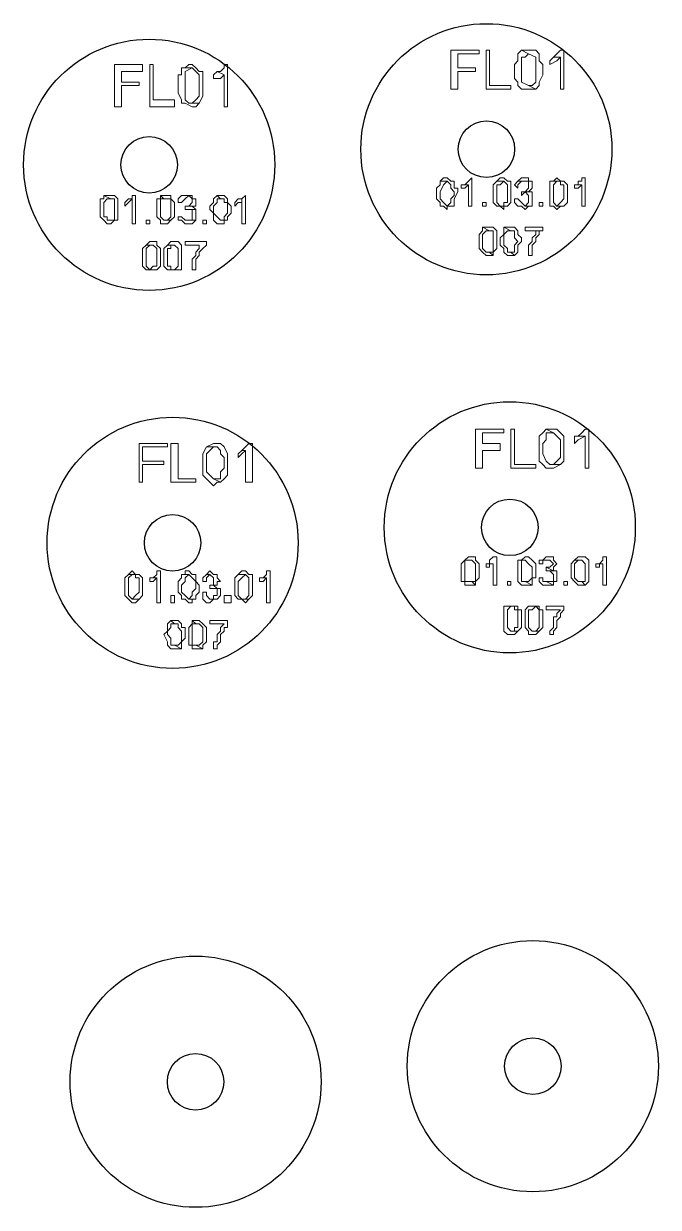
# Model space of a CAD drawing. Header units: millimetres. Extents: x 977 to 12288, y -94 to 5752.
# Drawn here: x 2838.2 to 2888.7, y 4411.1 to 4505.3 of the extents above; entities that cross this region are included whole.
import ezdxf

# ---------------------------------------------------------------- set-up
doc = ezdxf.new("R2010")
doc.units = ezdxf.units.MM

msp = doc.modelspace()

# ---------------------------------------------------------------- linework, layer by layer
at = {"color": 4, "lineweight": 0}
for points in [[(2874.46400459, 4503.23605851), (2872.20771352, 4503.23605851), (2872.20771352, 4500.13365828), (2872.77178629, 4500.13365828), (2872.77178629, 4501.5438402), (2874.18196821, 4501.5438402), (2874.18196821, 4501.82587658), (2872.77178629, 4501.82587658), (2872.77178629, 4502.95402212), (2874.46400459, 4502.95402212)], [(2875.31011374, 4503.23605851), (2875.02807736, 4503.23605851), (2875.02807736, 4500.13365828), (2877.00233205, 4500.13365828), (2877.00233205, 4500.41569466), (2875.31011374, 4500.41569466)], [(2877.8484412, 4503.23605851), (2877.56640482, 4502.95402212), (2877.56640482, 4502.67198574), (2877.56640482, 4502.38994935), (2877.28436843, 4502.10791297), (2877.28436843, 4501.5438402), (2877.28436843, 4501.5438402), (2877.28436843, 4500.97976743), (2877.56640482, 4500.69773105), (2877.56640482, 4500.41569466), (2877.8484412, 4500.13365828), (2878.41251397, 4500.13365828), (2878.69455035, 4500.13365828), (2878.97658674, 4500.13365828), (2878.41251397, 4500.41569466), (2878.41251397, 4500.41569466), (2877.8484412, 4500.69773105), (2877.8484412, 4500.69773105), (2877.8484412, 4500.97976743), (2877.8484412, 4501.5438402), (2877.8484412, 4502.10791297), (2877.8484412, 4502.38994935), (2877.8484412, 4502.67198574), (2878.13047758, 4502.67198574), (2878.41251397, 4502.95402212)], [(2878.41251397, 4503.23605851), (2878.13047758, 4503.23605851), (2877.8484412, 4503.23605851), (2878.41251397, 4502.95402212), (2878.41251397, 4502.95402212), (2878.97658674, 4502.67198574), (2878.97658674, 4502.67198574), (2878.97658674, 4502.10791297), (2878.97658674, 4501.5438402), (2878.97658674, 4501.26180382), (2878.97658674, 4500.97976743), (2878.97658674, 4500.69773105), (2878.69455035, 4500.41569466), (2878.41251397, 4500.41569466), (2878.97658674, 4500.13365828), (2879.25862312, 4500.41569466), (2879.25862312, 4500.69773105), (2879.25862312, 4500.69773105), (2879.54065951, 4501.26180382), (2879.54065951, 4501.5438402), (2879.54065951, 4502.10791297), (2879.25862312, 4502.38994935), (2879.25862312, 4502.38994935), (2879.25862312, 4502.95402212), (2879.25862312, 4502.95402212), (2878.97658674, 4503.23605851), (2878.69455035, 4503.23605851)], [(2880.38676866, 4502.67198574), (2880.10473227, 4502.38994935), (2880.10473227, 4502.10791297), (2880.10473227, 4502.10791297), (2880.66880504, 4502.38994935), (2880.66880504, 4502.38994935), (2880.95084143, 4502.67198574)], [(2881.23287781, 4503.23605851), (2880.95084143, 4503.23605851), (2880.95084143, 4503.23605851), (2880.66880504, 4502.95402212), (2880.38676866, 4502.67198574), (2880.95084143, 4502.67198574), (2880.95084143, 4500.13365828), (2881.23287781, 4500.13365828)], [(2847.6705481, 4502.10791297), (2845.41425702, 4502.10791297), (2845.41425702, 4498.72347636), (2845.97832979, 4498.72347636), (2845.97832979, 4500.41569466), (2847.38851171, 4500.41569466), (2847.38851171, 4500.69773105), (2845.97832979, 4500.69773105), (2845.97832979, 4501.5438402), (2847.6705481, 4501.5438402)], [(2848.51665725, 4502.10791297), (2848.23462087, 4502.10791297), (2848.23462087, 4498.72347636), (2850.20887555, 4498.72347636), (2850.20887555, 4499.28754913), (2848.51665725, 4499.28754913)], [(2851.05498471, 4501.82587658), (2850.77294832, 4501.82587658), (2850.77294832, 4501.26180382), (2850.49091194, 4501.26180382), (2850.49091194, 4500.97976743), (2850.49091194, 4500.41569466), (2850.49091194, 4500.41569466), (2850.49091194, 4499.8516219), (2850.77294832, 4499.28754913), (2850.77294832, 4499.00551274), (2851.05498471, 4499.00551274), (2851.61905748, 4498.72347636), (2851.90109386, 4498.72347636), (2852.18313024, 4499.00551274), (2851.61905748, 4499.00551274), (2851.33702109, 4499.00551274), (2851.05498471, 4499.28754913), (2851.05498471, 4499.56958551), (2851.05498471, 4499.8516219), (2851.05498471, 4500.41569466), (2851.05498471, 4500.69773105), (2851.05498471, 4501.26180382), (2851.05498471, 4501.5438402), (2851.05498471, 4501.5438402), (2851.61905748, 4501.82587658)], [(2851.61905748, 4502.10791297), (2851.33702109, 4502.10791297), (2851.05498471, 4501.82587658), (2851.61905748, 4501.82587658), (2851.61905748, 4501.82587658), (2851.90109386, 4501.5438402), (2852.18313024, 4501.26180382), (2852.18313024, 4500.97976743), (2852.18313024, 4500.41569466), (2852.18313024, 4500.13365828), (2852.18313024, 4499.56958551), (2851.90109386, 4499.28754913), (2851.90109386, 4499.28754913), (2851.61905748, 4499.00551274), (2852.18313024, 4499.00551274), (2852.18313024, 4499.00551274), (2852.46516663, 4499.56958551), (2852.46516663, 4499.56958551), (2852.46516663, 4499.8516219), (2852.46516663, 4500.41569466), (2852.46516663, 4500.69773105), (2852.46516663, 4501.26180382), (2852.46516663, 4501.26180382), (2852.46516663, 4501.5438402), (2852.18313024, 4501.5438402), (2851.90109386, 4501.82587658), (2851.90109386, 4501.82587658)], [(2854.43942132, 4502.10791297), (2854.15738493, 4502.10791297), (2854.15738493, 4501.82587658), (2853.87534855, 4501.5438402), (2853.59331216, 4501.5438402), (2854.15738493, 4501.26180382), (2854.15738493, 4498.72347636), (2854.43942132, 4498.72347636)], [(2853.59331216, 4501.5438402), (2853.31127578, 4501.26180382), (2853.31127578, 4500.97976743), (2853.31127578, 4500.97976743), (2853.59331216, 4500.97976743), (2853.87534855, 4500.97976743), (2854.15738493, 4501.26180382)], [(2871.36160437, 4492.80071229), (2871.36160437, 4492.80071229), (2871.36160437, 4492.51867591), (2871.36160437, 4492.51867591), (2871.07956798, 4492.23663952), (2871.07956798, 4491.95460314), (2871.07956798, 4491.67256676), (2871.07956798, 4491.39053037), (2871.36160437, 4491.10849399), (2871.36160437, 4490.8264576), (2871.64364075, 4490.8264576), (2871.92567713, 4490.54442122), (2871.92567713, 4490.8264576), (2872.20771352, 4490.8264576), (2871.92567713, 4490.8264576), (2871.92567713, 4490.8264576), (2871.64364075, 4491.10849399), (2871.64364075, 4491.10849399), (2871.36160437, 4491.39053037), (2871.36160437, 4491.95460314), (2871.36160437, 4491.95460314), (2871.64364075, 4492.51867591), (2871.64364075, 4492.51867591), (2871.64364075, 4492.51867591), (2871.92567713, 4492.80071229)], [(2871.92567713, 4493.08274868), (2871.64364075, 4493.08274868), (2871.36160437, 4492.80071229), (2871.92567713, 4492.80071229), (2871.92567713, 4492.80071229), (2872.20771352, 4492.51867591), (2872.20771352, 4492.51867591), (2872.20771352, 4492.23663952), (2872.4897499, 4491.95460314), (2872.4897499, 4491.67256676), (2872.20771352, 4491.39053037), (2872.20771352, 4491.10849399), (2872.20771352, 4491.10849399), (2871.92567713, 4490.8264576), (2872.20771352, 4490.8264576), (2872.4897499, 4490.8264576), (2872.4897499, 4491.10849399), (2872.4897499, 4491.10849399), (2872.4897499, 4491.39053037), (2872.77178629, 4491.95460314), (2872.77178629, 4492.23663952), (2872.4897499, 4492.23663952), (2872.4897499, 4492.51867591), (2872.4897499, 4492.80071229), (2872.4897499, 4492.80071229), (2872.20771352, 4492.80071229), (2872.20771352, 4492.80071229)], [(2873.33585905, 4492.51867591), (2873.05382267, 4492.51867591), (2873.05382267, 4492.23663952), (2873.05382267, 4492.23663952), (2873.33585905, 4492.23663952), (2873.33585905, 4492.23663952), (2873.61789544, 4492.51867591)], [(2873.89993182, 4493.08274868), (2873.89993182, 4493.08274868), (2873.61789544, 4492.80071229), (2873.61789544, 4492.80071229), (2873.33585905, 4492.51867591), (2873.61789544, 4492.51867591), (2873.61789544, 4490.8264576), (2873.89993182, 4490.8264576)], [(2875.87418651, 4492.80071229), (2875.87418651, 4492.80071229), (2875.59215013, 4492.51867591), (2875.59215013, 4492.51867591), (2875.59215013, 4492.23663952), (2875.59215013, 4491.95460314), (2875.59215013, 4491.67256676), (2875.59215013, 4491.39053037), (2875.59215013, 4491.10849399), (2875.87418651, 4490.8264576), (2876.1562229, 4490.8264576), (2876.43825928, 4490.54442122), (2876.43825928, 4490.8264576), (2876.72029566, 4490.8264576), (2876.43825928, 4490.8264576), (2876.1562229, 4490.8264576), (2875.87418651, 4491.10849399), (2875.87418651, 4491.10849399), (2875.87418651, 4491.39053037), (2875.87418651, 4491.95460314), (2875.87418651, 4491.95460314), (2875.87418651, 4492.51867591), (2875.87418651, 4492.51867591), (2876.1562229, 4492.51867591), (2876.43825928, 4492.80071229)], [(2876.43825928, 4493.08274868), (2876.1562229, 4493.08274868), (2875.87418651, 4492.80071229), (2876.43825928, 4492.80071229), (2876.43825928, 4492.80071229), (2876.72029566, 4492.51867591), (2876.72029566, 4492.51867591), (2876.72029566, 4492.23663952), (2876.72029566, 4491.95460314), (2876.72029566, 4491.67256676), (2876.72029566, 4491.39053037), (2876.72029566, 4491.10849399), (2876.43825928, 4491.10849399), (2876.43825928, 4490.8264576), (2876.72029566, 4490.8264576), (2876.72029566, 4490.8264576), (2877.00233205, 4491.10849399), (2877.00233205, 4491.10849399), (2877.00233205, 4491.39053037), (2877.00233205, 4491.95460314), (2877.00233205, 4492.23663952), (2877.00233205, 4492.23663952), (2877.00233205, 4492.51867591), (2877.00233205, 4492.80071229), (2876.72029566, 4492.80071229), (2876.72029566, 4492.80071229), (2876.72029566, 4492.80071229)], [(2877.56640482, 4492.80071229), (2877.56640482, 4492.80071229), (2877.28436843, 4492.51867591), (2877.56640482, 4492.23663952), (2877.56640482, 4492.51867591), (2877.8484412, 4492.80071229), (2877.8484412, 4492.80071229), (2878.13047758, 4492.80071229)], [(2878.13047758, 4493.08274868), (2877.8484412, 4493.08274868), (2877.56640482, 4492.80071229), (2878.13047758, 4492.80071229), (2878.13047758, 4492.80071229), (2878.41251397, 4492.80071229), (2878.41251397, 4492.51867591), (2878.41251397, 4492.51867591), (2878.41251397, 4492.23663952), (2878.41251397, 4492.23663952), (2878.13047758, 4491.95460314), (2877.8484412, 4491.95460314), (2878.41251397, 4491.95460314), (2878.69455035, 4492.23663952), (2878.69455035, 4492.23663952), (2878.69455035, 4492.51867591), (2878.69455035, 4492.51867591), (2878.69455035, 4492.80071229), (2878.69455035, 4492.80071229), (2878.41251397, 4492.80071229), (2878.41251397, 4493.08274868)], [(2880.38676866, 4492.80071229), (2880.10473227, 4492.80071229), (2880.10473227, 4492.51867591), (2880.10473227, 4492.51867591), (2880.10473227, 4492.23663952), (2880.10473227, 4491.95460314), (2880.10473227, 4491.67256676), (2880.10473227, 4491.39053037), (2880.10473227, 4491.10849399), (2880.10473227, 4490.8264576), (2880.38676866, 4490.8264576), (2880.66880504, 4490.54442122), (2880.95084143, 4490.8264576), (2881.23287781, 4490.8264576), (2880.66880504, 4490.8264576), (2880.66880504, 4490.8264576), (2880.38676866, 4491.10849399), (2880.38676866, 4491.10849399), (2880.38676866, 4491.39053037), (2880.38676866, 4491.95460314), (2880.38676866, 4491.95460314), (2880.38676866, 4492.51867591), (2880.38676866, 4492.51867591), (2880.38676866, 4492.51867591), (2880.66880504, 4492.80071229)], [(2880.66880504, 4493.08274868), (2880.66880504, 4493.08274868), (2880.38676866, 4492.80071229), (2880.66880504, 4492.80071229), (2880.95084143, 4492.80071229), (2880.95084143, 4492.51867591), (2881.23287781, 4492.51867591), (2881.23287781, 4492.23663952), (2881.23287781, 4491.95460314), (2881.23287781, 4491.67256676), (2881.23287781, 4491.39053037), (2880.95084143, 4491.10849399), (2880.95084143, 4491.10849399), (2880.66880504, 4490.8264576), (2881.23287781, 4490.8264576), (2881.23287781, 4490.8264576), (2881.51491419, 4491.10849399), (2881.51491419, 4491.10849399), (2881.51491419, 4491.39053037), (2881.51491419, 4491.95460314), (2881.51491419, 4492.23663952), (2881.51491419, 4492.23663952), (2881.51491419, 4492.51867591), (2881.23287781, 4492.80071229), (2881.23287781, 4492.80071229), (2880.95084143, 4492.80071229), (2880.95084143, 4492.80071229)], [(2882.36102335, 4492.51867591), (2882.07898696, 4492.51867591), (2882.07898696, 4492.23663952), (2882.07898696, 4492.23663952), (2882.36102335, 4492.23663952), (2882.36102335, 4492.23663952), (2882.64305973, 4492.51867591)], [(2882.92509612, 4493.08274868), (2882.64305973, 4493.08274868), (2882.64305973, 4492.80071229), (2882.36102335, 4492.80071229), (2882.36102335, 4492.51867591), (2882.64305973, 4492.51867591), (2882.64305973, 4490.8264576), (2882.92509612, 4490.8264576)], [(2844.56814787, 4491.67256676), (2844.56814787, 4491.39053037), (2844.28611149, 4491.39053037), (2844.28611149, 4491.10849399), (2844.28611149, 4490.8264576), (2844.28611149, 4490.54442122), (2844.28611149, 4490.54442122), (2844.28611149, 4490.26238484), (2844.28611149, 4489.98034845), (2844.56814787, 4489.69831207), (2844.85018426, 4489.41627568), (2845.13222064, 4489.41627568), (2845.13222064, 4489.41627568), (2845.41425702, 4489.69831207), (2845.13222064, 4489.69831207), (2844.85018426, 4489.69831207), (2844.85018426, 4489.98034845), (2844.56814787, 4489.98034845), (2844.56814787, 4490.26238484), (2844.56814787, 4490.54442122), (2844.56814787, 4490.8264576), (2844.56814787, 4491.10849399), (2844.85018426, 4491.39053037), (2844.85018426, 4491.39053037), (2845.13222064, 4491.39053037)], [(2845.13222064, 4491.67256676), (2844.85018426, 4491.67256676), (2844.56814787, 4491.67256676), (2845.13222064, 4491.39053037), (2845.13222064, 4491.39053037), (2845.41425702, 4491.39053037), (2845.41425702, 4491.10849399), (2845.41425702, 4491.10849399), (2845.41425702, 4490.54442122), (2845.41425702, 4490.26238484), (2845.41425702, 4489.98034845), (2845.41425702, 4489.98034845), (2845.41425702, 4489.69831207), (2845.13222064, 4489.69831207), (2845.41425702, 4489.69831207), (2845.69629341, 4489.69831207), (2845.69629341, 4489.98034845), (2845.69629341, 4489.98034845), (2845.69629341, 4490.26238484), (2845.69629341, 4490.54442122), (2845.69629341, 4490.8264576), (2845.69629341, 4491.10849399), (2845.69629341, 4491.10849399), (2845.69629341, 4491.39053037), (2845.69629341, 4491.39053037), (2845.41425702, 4491.67256676), (2845.41425702, 4491.67256676)], [(2846.54240256, 4491.39053037), (2846.26036618, 4491.10849399), (2846.26036618, 4490.8264576), (2846.26036618, 4490.8264576), (2846.54240256, 4491.10849399), (2846.54240256, 4491.10849399), (2846.82443895, 4491.39053037)], [(2847.10647533, 4491.67256676), (2846.82443895, 4491.67256676), (2846.82443895, 4491.67256676), (2846.82443895, 4491.39053037), (2846.54240256, 4491.39053037), (2846.82443895, 4491.39053037), (2846.82443895, 4489.41627568), (2847.10647533, 4489.41627568)], [(2849.08073002, 4491.67256676), (2849.08073002, 4491.39053037), (2848.79869363, 4491.39053037), (2848.79869363, 4491.10849399), (2848.79869363, 4490.8264576), (2848.79869363, 4490.54442122), (2848.79869363, 4490.54442122), (2848.79869363, 4490.26238484), (2848.79869363, 4489.98034845), (2849.08073002, 4489.69831207), (2849.08073002, 4489.41627568), (2849.3627664, 4489.41627568), (2849.64480279, 4489.41627568), (2849.92683917, 4489.69831207), (2849.3627664, 4489.69831207), (2849.3627664, 4489.69831207), (2849.08073002, 4489.98034845), (2849.08073002, 4489.98034845), (2849.08073002, 4490.26238484), (2849.08073002, 4490.54442122), (2849.08073002, 4490.8264576), (2849.08073002, 4491.10849399), (2849.08073002, 4491.39053037), (2849.08073002, 4491.39053037), (2849.3627664, 4491.39053037)], [(2849.3627664, 4491.67256676), (2849.3627664, 4491.67256676), (2849.08073002, 4491.67256676), (2849.3627664, 4491.39053037), (2849.64480279, 4491.39053037), (2849.92683917, 4491.39053037), (2849.92683917, 4491.10849399), (2849.92683917, 4491.10849399), (2849.92683917, 4490.54442122), (2849.92683917, 4490.26238484), (2849.92683917, 4489.98034845), (2849.92683917, 4489.98034845), (2849.64480279, 4489.69831207), (2849.3627664, 4489.69831207), (2849.92683917, 4489.69831207), (2849.92683917, 4489.69831207), (2850.20887555, 4489.98034845), (2850.20887555, 4489.98034845), (2850.20887555, 4490.26238484), (2850.20887555, 4490.54442122), (2850.20887555, 4490.8264576), (2850.20887555, 4491.10849399), (2850.20887555, 4491.10849399), (2849.92683917, 4491.39053037), (2849.92683917, 4491.39053037), (2849.92683917, 4491.67256676), (2849.64480279, 4491.67256676)], [(2850.77294832, 4491.67256676), (2850.49091194, 4491.39053037), (2850.49091194, 4491.10849399), (2850.77294832, 4491.10849399), (2850.77294832, 4491.10849399), (2851.05498471, 4491.39053037), (2851.05498471, 4491.39053037), (2851.33702109, 4491.67256676)], [(2851.33702109, 4491.67256676), (2851.05498471, 4491.67256676), (2850.77294832, 4491.67256676), (2851.33702109, 4491.67256676), (2851.33702109, 4491.67256676), (2851.61905748, 4491.39053037), (2851.61905748, 4491.39053037), (2851.61905748, 4491.10849399), (2851.61905748, 4491.10849399), (2851.33702109, 4490.8264576), (2851.33702109, 4490.8264576), (2851.05498471, 4490.8264576), (2851.61905748, 4490.8264576), (2851.90109386, 4490.8264576), (2851.90109386, 4490.8264576), (2851.90109386, 4491.10849399), (2851.90109386, 4491.10849399), (2851.90109386, 4491.39053037), (2851.61905748, 4491.39053037), (2851.61905748, 4491.67256676), (2851.33702109, 4491.67256676)], [(2853.59331216, 4491.67256676), (2853.31127578, 4491.39053037), (2853.31127578, 4491.39053037), (2853.31127578, 4491.10849399), (2853.0292394, 4490.8264576), (2853.0292394, 4490.54442122), (2853.0292394, 4490.54442122), (2853.31127578, 4490.26238484), (2853.31127578, 4489.98034845), (2853.31127578, 4489.69831207), (2853.59331216, 4489.41627568), (2853.87534855, 4489.41627568), (2854.15738493, 4489.41627568), (2854.15738493, 4489.69831207), (2853.87534855, 4489.69831207), (2853.87534855, 4489.69831207), (2853.59331216, 4489.98034845), (2853.59331216, 4489.98034845), (2853.31127578, 4490.26238484), (2853.31127578, 4490.54442122), (2853.31127578, 4490.8264576), (2853.59331216, 4491.10849399), (2853.59331216, 4491.39053037), (2853.59331216, 4491.39053037), (2853.87534855, 4491.39053037)], [(2853.87534855, 4491.67256676), (2853.59331216, 4491.67256676), (2853.59331216, 4491.67256676), (2853.87534855, 4491.39053037), (2853.87534855, 4491.39053037), (2854.15738493, 4491.39053037), (2854.15738493, 4491.10849399), (2854.43942132, 4491.10849399), (2854.43942132, 4490.54442122), (2854.43942132, 4490.26238484), (2854.15738493, 4489.98034845), (2854.15738493, 4489.98034845), (2854.15738493, 4489.69831207), (2853.87534855, 4489.69831207), (2854.15738493, 4489.69831207), (2854.43942132, 4489.69831207), (2854.43942132, 4489.98034845), (2854.43942132, 4489.98034845), (2854.7214577, 4490.26238484), (2854.7214577, 4490.54442122), (2854.7214577, 4490.8264576), (2854.43942132, 4491.10849399), (2854.43942132, 4491.10849399), (2854.43942132, 4491.39053037), (2854.43942132, 4491.39053037), (2854.15738493, 4491.67256676), (2854.15738493, 4491.67256676)], [(2855.28553047, 4491.39053037), (2855.00349409, 4491.10849399), (2855.00349409, 4490.8264576), (2855.00349409, 4490.8264576), (2855.28553047, 4491.10849399), (2855.56756685, 4491.10849399), (2855.56756685, 4491.39053037)], [(2855.84960324, 4491.67256676), (2855.84960324, 4491.67256676), (2855.84960324, 4491.67256676), (2855.56756685, 4491.39053037), (2855.28553047, 4491.39053037), (2855.56756685, 4491.39053037), (2855.56756685, 4489.41627568), (2855.84960324, 4489.41627568)], [(2877.56640482, 4491.39053037), (2877.28436843, 4491.39053037), (2877.28436843, 4491.10849399), (2877.56640482, 4490.8264576), (2877.56640482, 4490.8264576), (2877.8484412, 4490.8264576), (2878.13047758, 4490.54442122), (2878.13047758, 4490.54442122), (2878.41251397, 4490.8264576), (2878.69455035, 4490.8264576), (2878.13047758, 4490.8264576), (2878.13047758, 4490.8264576), (2877.8484412, 4491.10849399), (2877.8484412, 4491.10849399)], [(2877.8484412, 4491.95460314), (2877.8484412, 4491.67256676), (2878.13047758, 4491.95460314), (2878.69455035, 4491.95460314), (2878.41251397, 4491.95460314), (2878.41251397, 4491.95460314), (2877.8484412, 4491.95460314)], [(2878.69455035, 4491.95460314), (2878.13047758, 4491.95460314), (2878.13047758, 4491.95460314), (2878.41251397, 4491.67256676), (2878.41251397, 4491.67256676), (2878.41251397, 4491.39053037), (2878.41251397, 4491.39053037), (2878.41251397, 4491.10849399), (2878.41251397, 4491.10849399), (2878.13047758, 4490.8264576), (2878.69455035, 4490.8264576), (2878.69455035, 4490.8264576), (2878.69455035, 4491.10849399), (2878.69455035, 4491.39053037), (2878.69455035, 4491.39053037), (2878.69455035, 4491.67256676)], [(2851.05498471, 4490.8264576), (2851.05498471, 4490.54442122), (2851.33702109, 4490.54442122), (2851.90109386, 4490.54442122), (2851.61905748, 4490.8264576), (2851.61905748, 4490.8264576), (2851.05498471, 4490.8264576)], [(2851.90109386, 4490.54442122), (2851.33702109, 4490.54442122), (2851.33702109, 4490.54442122), (2851.61905748, 4490.54442122), (2851.61905748, 4490.26238484), (2851.61905748, 4490.26238484), (2851.61905748, 4489.98034845), (2851.61905748, 4489.69831207), (2851.33702109, 4489.69831207), (2851.33702109, 4489.69831207), (2851.90109386, 4489.69831207), (2851.90109386, 4489.69831207), (2851.90109386, 4489.98034845), (2851.90109386, 4490.26238484), (2851.90109386, 4490.26238484), (2851.90109386, 4490.54442122)], [(2874.74604097, 4490.8264576), (2874.74604097, 4491.10849399), (2875.02807736, 4491.10849399), (2875.02807736, 4490.8264576), (2874.74604097, 4490.8264576)], [(2879.25862312, 4490.8264576), (2879.25862312, 4491.10849399), (2879.54065951, 4491.10849399), (2879.54065951, 4490.8264576), (2879.25862312, 4490.8264576)], [(2847.95258448, 4489.41627568), (2847.95258448, 4489.69831207), (2848.23462087, 4489.69831207), (2848.23462087, 4489.41627568), (2847.95258448, 4489.41627568)], [(2850.77294832, 4489.98034845), (2850.49091194, 4489.98034845), (2850.49091194, 4489.69831207), (2850.77294832, 4489.69831207), (2850.77294832, 4489.69831207), (2851.05498471, 4489.41627568), (2851.33702109, 4489.41627568), (2851.33702109, 4489.41627568), (2851.61905748, 4489.41627568), (2851.90109386, 4489.69831207), (2851.33702109, 4489.69831207), (2851.05498471, 4489.69831207), (2851.05498471, 4489.69831207), (2850.77294832, 4489.98034845)], [(2852.46516663, 4489.41627568), (2852.46516663, 4489.69831207), (2852.74720301, 4489.69831207), (2852.74720301, 4489.41627568), (2852.46516663, 4489.41627568)], [(2874.74604097, 4489.1342393), (2874.74604097, 4488.85220291), (2874.46400459, 4488.57016653), (2874.46400459, 4488.57016653), (2874.46400459, 4488.28813015), (2874.46400459, 4488.00609376), (2874.46400459, 4488.00609376), (2874.46400459, 4487.72405738), (2874.46400459, 4487.44202099), (2874.74604097, 4487.15998461), (2875.02807736, 4486.87794823), (2875.31011374, 4486.87794823), (2875.31011374, 4486.87794823), (2875.59215013, 4486.87794823), (2875.31011374, 4487.15998461), (2875.02807736, 4487.15998461), (2875.02807736, 4487.15998461), (2874.74604097, 4487.44202099), (2874.74604097, 4487.72405738), (2874.74604097, 4488.00609376), (2874.74604097, 4488.28813015), (2874.74604097, 4488.57016653), (2875.02807736, 4488.85220291), (2875.02807736, 4488.85220291), (2875.31011374, 4488.85220291)], [(2875.31011374, 4489.1342393), (2875.02807736, 4489.1342393), (2874.74604097, 4489.1342393), (2875.31011374, 4488.85220291), (2875.31011374, 4488.85220291), (2875.59215013, 4488.85220291), (2875.59215013, 4488.57016653), (2875.59215013, 4488.28813015), (2875.59215013, 4488.00609376), (2875.59215013, 4487.72405738), (2875.59215013, 4487.44202099), (2875.59215013, 4487.15998461), (2875.59215013, 4487.15998461), (2875.31011374, 4487.15998461), (2875.59215013, 4486.87794823), (2875.59215013, 4487.15998461), (2875.87418651, 4487.44202099), (2875.87418651, 4487.44202099), (2875.87418651, 4487.72405738), (2875.87418651, 4488.00609376), (2875.87418651, 4488.28813015), (2875.87418651, 4488.57016653), (2875.87418651, 4488.57016653), (2875.87418651, 4488.85220291), (2875.87418651, 4488.85220291), (2875.59215013, 4489.1342393), (2875.59215013, 4489.1342393)], [(2876.43825928, 4489.1342393), (2876.43825928, 4488.85220291), (2876.43825928, 4488.57016653), (2876.43825928, 4488.57016653), (2876.1562229, 4488.28813015), (2876.1562229, 4488.00609376), (2876.1562229, 4488.00609376), (2876.1562229, 4487.72405738), (2876.43825928, 4487.44202099), (2876.43825928, 4487.15998461), (2876.72029566, 4486.87794823), (2877.00233205, 4486.87794823), (2877.00233205, 4486.87794823), (2877.28436843, 4486.87794823), (2877.00233205, 4487.15998461), (2877.00233205, 4487.15998461), (2876.72029566, 4487.15998461), (2876.72029566, 4487.44202099), (2876.43825928, 4487.72405738), (2876.43825928, 4488.00609376), (2876.43825928, 4488.28813015), (2876.43825928, 4488.57016653), (2876.72029566, 4488.85220291), (2876.72029566, 4488.85220291), (2877.00233205, 4488.85220291)], [(2877.00233205, 4489.1342393), (2876.72029566, 4489.1342393), (2876.43825928, 4489.1342393), (2877.00233205, 4488.85220291), (2877.00233205, 4488.85220291), (2877.28436843, 4488.85220291), (2877.28436843, 4488.57016653), (2877.28436843, 4488.28813015), (2877.56640482, 4488.00609376), (2877.28436843, 4487.72405738), (2877.28436843, 4487.44202099), (2877.28436843, 4487.15998461), (2877.28436843, 4487.15998461), (2877.00233205, 4487.15998461), (2877.28436843, 4486.87794823), (2877.56640482, 4487.15998461), (2877.56640482, 4487.44202099), (2877.56640482, 4487.44202099), (2877.56640482, 4487.72405738), (2877.8484412, 4488.00609376), (2877.8484412, 4488.28813015), (2877.56640482, 4488.57016653), (2877.56640482, 4488.57016653), (2877.56640482, 4488.85220291), (2877.56640482, 4488.85220291), (2877.28436843, 4489.1342393), (2877.28436843, 4489.1342393)], [(2879.54065951, 4489.1342393), (2878.13047758, 4489.1342393), (2878.13047758, 4488.85220291), (2879.25862312, 4488.85220291), (2878.97658674, 4488.85220291), (2878.97658674, 4488.57016653), (2878.69455035, 4488.28813015), (2878.69455035, 4488.00609376), (2878.41251397, 4487.72405738), (2878.41251397, 4487.44202099), (2878.41251397, 4487.44202099), (2878.41251397, 4487.15998461), (2878.41251397, 4486.87794823), (2878.69455035, 4486.87794823), (2878.69455035, 4486.87794823), (2878.69455035, 4487.15998461), (2878.69455035, 4487.44202099), (2878.69455035, 4487.72405738), (2878.97658674, 4488.00609376), (2878.97658674, 4488.28813015), (2879.25862312, 4488.57016653), (2879.25862312, 4488.85220291), (2879.54065951, 4488.85220291)], [(2847.95258448, 4487.72405738), (2847.95258448, 4487.72405738), (2847.6705481, 4487.44202099), (2847.6705481, 4487.44202099), (2847.6705481, 4487.15998461), (2847.6705481, 4486.87794823), (2847.6705481, 4486.59591184), (2847.6705481, 4486.31387546), (2847.6705481, 4486.03183907), (2847.95258448, 4485.74980269), (2847.95258448, 4485.74980269), (2848.23462087, 4485.74980269), (2848.51665725, 4485.74980269), (2848.79869363, 4485.74980269), (2848.23462087, 4485.74980269), (2848.23462087, 4485.74980269), (2847.95258448, 4486.03183907), (2847.95258448, 4486.03183907), (2847.95258448, 4486.31387546), (2847.95258448, 4486.87794823), (2847.95258448, 4487.15998461), (2847.95258448, 4487.44202099), (2847.95258448, 4487.44202099), (2848.23462087, 4487.72405738), (2848.23462087, 4487.72405738)], [(2848.23462087, 4488.00609376), (2848.23462087, 4488.00609376), (2847.95258448, 4487.72405738), (2848.23462087, 4487.72405738), (2848.51665725, 4487.72405738), (2848.79869363, 4487.44202099), (2848.79869363, 4487.44202099), (2848.79869363, 4487.15998461), (2848.79869363, 4486.87794823), (2848.79869363, 4486.59591184), (2848.79869363, 4486.31387546), (2848.79869363, 4486.03183907), (2848.51665725, 4486.03183907), (2848.23462087, 4485.74980269), (2848.79869363, 4485.74980269), (2848.79869363, 4485.74980269), (2849.08073002, 4486.03183907), (2849.08073002, 4486.31387546), (2849.08073002, 4486.59591184), (2849.08073002, 4486.87794823), (2849.08073002, 4487.15998461), (2849.08073002, 4487.44202099), (2849.08073002, 4487.44202099), (2848.79869363, 4487.72405738), (2848.79869363, 4487.72405738), (2848.79869363, 4488.00609376), (2848.79869363, 4488.00609376)], [(2849.64480279, 4487.72405738), (2849.64480279, 4487.72405738), (2849.3627664, 4487.44202099), (2849.3627664, 4487.44202099), (2849.3627664, 4487.15998461), (2849.3627664, 4486.87794823), (2849.3627664, 4486.59591184), (2849.3627664, 4486.31387546), (2849.3627664, 4486.03183907), (2849.64480279, 4485.74980269), (2849.92683917, 4485.74980269), (2850.20887555, 4485.74980269), (2850.20887555, 4485.74980269), (2850.49091194, 4485.74980269), (2850.20887555, 4485.74980269), (2849.92683917, 4485.74980269), (2849.92683917, 4486.03183907), (2849.64480279, 4486.03183907), (2849.64480279, 4486.31387546), (2849.64480279, 4486.87794823), (2849.64480279, 4487.15998461), (2849.64480279, 4487.44202099), (2849.92683917, 4487.44202099), (2849.92683917, 4487.72405738), (2850.20887555, 4487.72405738)], [(2850.20887555, 4488.00609376), (2849.92683917, 4488.00609376), (2849.64480279, 4487.72405738), (2850.20887555, 4487.72405738), (2850.20887555, 4487.72405738), (2850.49091194, 4487.44202099), (2850.49091194, 4487.44202099), (2850.49091194, 4487.15998461), (2850.49091194, 4486.87794823), (2850.49091194, 4486.59591184), (2850.49091194, 4486.31387546), (2850.49091194, 4486.03183907), (2850.49091194, 4486.03183907), (2850.20887555, 4485.74980269), (2850.49091194, 4485.74980269), (2850.77294832, 4485.74980269), (2850.77294832, 4486.03183907), (2850.77294832, 4486.31387546), (2850.77294832, 4486.59591184), (2850.77294832, 4486.87794823), (2850.77294832, 4487.15998461), (2850.77294832, 4487.44202099), (2850.77294832, 4487.44202099), (2850.77294832, 4487.72405738), (2850.77294832, 4487.72405738), (2850.49091194, 4488.00609376), (2850.49091194, 4488.00609376)], [(2852.74720301, 4488.00609376), (2851.05498471, 4488.00609376), (2851.05498471, 4487.72405738), (2852.18313024, 4487.72405738), (2852.18313024, 4487.44202099), (2852.18313024, 4487.44202099), (2851.90109386, 4487.15998461), (2851.90109386, 4486.87794823), (2851.61905748, 4486.59591184), (2851.61905748, 4486.31387546), (2851.61905748, 4486.31387546), (2851.61905748, 4486.03183907), (2851.61905748, 4485.74980269), (2851.90109386, 4485.74980269), (2851.90109386, 4485.74980269), (2851.90109386, 4486.03183907), (2851.90109386, 4486.31387546), (2851.90109386, 4486.59591184), (2852.18313024, 4486.87794823), (2852.18313024, 4487.15998461), (2852.18313024, 4487.15998461), (2852.46516663, 4487.44202099), (2852.74720301, 4487.72405738)], [(2876.43825928, 4473.0581654), (2874.18196821, 4473.0581654), (2874.18196821, 4469.95576518), (2874.74604097, 4469.95576518), (2874.74604097, 4471.3659471), (2876.1562229, 4471.3659471), (2876.1562229, 4471.93001987), (2874.74604097, 4471.93001987), (2874.74604097, 4472.77612902), (2876.43825928, 4472.77612902)], [(2877.28436843, 4473.0581654), (2877.00233205, 4473.0581654), (2877.00233205, 4469.95576518), (2878.97658674, 4469.95576518), (2878.97658674, 4470.23780156), (2877.28436843, 4470.23780156)], [(2879.82269589, 4473.0581654), (2879.54065951, 4472.77612902), (2879.25862312, 4472.49409263), (2879.25862312, 4472.49409263), (2879.25862312, 4471.93001987), (2879.25862312, 4471.64798348), (2879.25862312, 4471.3659471), (2879.25862312, 4470.80187433), (2879.25862312, 4470.51983795), (2879.54065951, 4470.23780156), (2879.82269589, 4469.95576518), (2880.38676866, 4469.95576518), (2880.38676866, 4469.95576518), (2880.95084143, 4470.23780156), (2880.38676866, 4470.23780156), (2880.10473227, 4470.23780156), (2879.82269589, 4470.51983795), (2879.82269589, 4470.51983795), (2879.54065951, 4471.08391071), (2879.54065951, 4471.64798348), (2879.54065951, 4471.93001987), (2879.82269589, 4472.21205625), (2879.82269589, 4472.49409263), (2879.82269589, 4472.77612902), (2880.38676866, 4472.77612902)], [(2880.38676866, 4473.0581654), (2880.10473227, 4473.0581654), (2879.82269589, 4473.0581654), (2880.38676866, 4472.77612902), (2880.38676866, 4472.77612902), (2880.66880504, 4472.49409263), (2880.66880504, 4472.49409263), (2880.95084143, 4472.21205625), (2880.95084143, 4471.64798348), (2880.95084143, 4471.3659471), (2880.95084143, 4470.80187433), (2880.66880504, 4470.51983795), (2880.66880504, 4470.51983795), (2880.38676866, 4470.23780156), (2880.95084143, 4470.23780156), (2880.95084143, 4470.23780156), (2881.23287781, 4470.51983795), (2881.23287781, 4470.80187433), (2881.23287781, 4471.08391071), (2881.23287781, 4471.64798348), (2881.23287781, 4471.93001987), (2881.23287781, 4472.21205625), (2881.23287781, 4472.49409263), (2880.95084143, 4472.77612902), (2880.95084143, 4472.77612902), (2880.66880504, 4473.0581654), (2880.66880504, 4473.0581654)], [(2882.36102335, 4472.49409263), (2882.07898696, 4472.49409263), (2882.07898696, 4471.93001987), (2882.07898696, 4471.93001987), (2882.36102335, 4472.21205625), (2882.36102335, 4472.21205625), (2882.92509612, 4472.49409263)], [(2883.2071325, 4473.0581654), (2882.92509612, 4473.0581654), (2882.92509612, 4473.0581654), (2882.64305973, 4472.77612902), (2882.36102335, 4472.49409263), (2882.92509612, 4472.49409263), (2882.92509612, 4469.95576518), (2883.2071325, 4469.95576518)], [(2849.64480279, 4471.93001987), (2847.38851171, 4471.93001987), (2847.38851171, 4468.82761964), (2847.6705481, 4468.82761964), (2847.6705481, 4470.23780156), (2849.3627664, 4470.23780156), (2849.3627664, 4470.51983795), (2847.6705481, 4470.51983795), (2847.6705481, 4471.64798348), (2849.64480279, 4471.64798348)], [(2850.49091194, 4471.93001987), (2849.92683917, 4471.93001987), (2849.92683917, 4468.82761964), (2851.90109386, 4468.82761964), (2851.90109386, 4469.10965602), (2850.49091194, 4469.10965602)], [(2852.74720301, 4471.64798348), (2852.74720301, 4471.64798348), (2852.46516663, 4471.08391071), (2852.46516663, 4471.08391071), (2852.46516663, 4470.80187433), (2852.46516663, 4470.23780156), (2852.46516663, 4470.23780156), (2852.46516663, 4469.67372879), (2852.46516663, 4469.39169241), (2852.74720301, 4469.10965602), (2853.0292394, 4468.82761964), (2853.31127578, 4468.54558326), (2853.59331216, 4468.82761964), (2853.87534855, 4468.82761964), (2853.31127578, 4469.10965602), (2853.31127578, 4469.10965602), (2853.0292394, 4469.39169241), (2853.0292394, 4469.39169241), (2852.74720301, 4469.67372879), (2852.74720301, 4470.23780156), (2852.74720301, 4470.51983795), (2852.74720301, 4471.08391071), (2853.0292394, 4471.3659471), (2853.0292394, 4471.3659471), (2853.31127578, 4471.64798348)], [(2853.31127578, 4471.93001987), (2853.31127578, 4471.93001987), (2852.74720301, 4471.64798348), (2853.31127578, 4471.64798348), (2853.59331216, 4471.64798348), (2853.87534855, 4471.3659471), (2853.87534855, 4471.08391071), (2854.15738493, 4470.80187433), (2854.15738493, 4470.23780156), (2854.15738493, 4469.95576518), (2853.87534855, 4469.67372879), (2853.87534855, 4469.39169241), (2853.87534855, 4469.10965602), (2853.31127578, 4469.10965602), (2853.87534855, 4468.82761964), (2854.15738493, 4469.10965602), (2854.43942132, 4469.39169241), (2854.43942132, 4469.39169241), (2854.43942132, 4469.95576518), (2854.43942132, 4470.23780156), (2854.43942132, 4470.80187433), (2854.43942132, 4471.08391071), (2854.43942132, 4471.08391071), (2854.15738493, 4471.64798348), (2854.15738493, 4471.64798348), (2853.87534855, 4471.93001987), (2853.87534855, 4471.93001987)], [(2856.41367601, 4471.93001987), (2856.13163962, 4471.93001987), (2856.13163962, 4471.93001987), (2855.84960324, 4471.64798348), (2855.56756685, 4471.3659471), (2855.84960324, 4471.3659471), (2855.84960324, 4468.82761964), (2856.41367601, 4468.82761964)], [(2855.56756685, 4471.3659471), (2855.28553047, 4471.08391071), (2855.28553047, 4470.80187433), (2855.28553047, 4470.80187433), (2855.56756685, 4471.08391071), (2855.56756685, 4471.08391071), (2855.84960324, 4471.3659471)], [(2873.33585905, 4462.62281919), (2873.33585905, 4462.62281919), (2873.05382267, 4462.34078281), (2873.05382267, 4462.34078281), (2873.05382267, 4462.05874642), (2873.05382267, 4461.77671004), (2873.05382267, 4461.77671004), (2873.05382267, 4461.21263727), (2873.05382267, 4460.93060088), (2873.33585905, 4460.93060088), (2873.33585905, 4460.6485645), (2873.89993182, 4460.6485645), (2873.89993182, 4460.6485645), (2874.18196821, 4460.6485645), (2873.89993182, 4460.93060088), (2873.61789544, 4460.93060088), (2873.33585905, 4460.93060088), (2873.33585905, 4461.21263727), (2873.33585905, 4461.21263727), (2873.33585905, 4461.77671004), (2873.33585905, 4462.05874642), (2873.33585905, 4462.34078281), (2873.33585905, 4462.62281919), (2873.61789544, 4462.62281919), (2873.89993182, 4462.62281919)], [(2873.89993182, 4462.90485557), (2873.61789544, 4462.90485557), (2873.33585905, 4462.62281919), (2873.89993182, 4462.62281919), (2873.89993182, 4462.62281919), (2874.18196821, 4462.34078281), (2874.18196821, 4462.34078281), (2874.18196821, 4462.05874642), (2874.18196821, 4461.77671004), (2874.18196821, 4461.49467365), (2874.18196821, 4461.21263727), (2874.18196821, 4460.93060088), (2873.89993182, 4460.93060088), (2873.89993182, 4460.93060088), (2874.18196821, 4460.6485645), (2874.18196821, 4460.93060088), (2874.46400459, 4461.21263727), (2874.46400459, 4461.21263727), (2874.46400459, 4461.49467365), (2874.46400459, 4461.77671004), (2874.46400459, 4462.05874642), (2874.46400459, 4462.34078281), (2874.46400459, 4462.34078281), (2874.18196821, 4462.62281919), (2874.18196821, 4462.62281919), (2874.18196821, 4462.90485557), (2874.18196821, 4462.90485557)], [(2875.31011374, 4462.34078281), (2875.02807736, 4462.34078281), (2875.02807736, 4462.05874642), (2875.02807736, 4462.05874642), (2875.31011374, 4462.05874642), (2875.31011374, 4462.34078281), (2875.59215013, 4462.34078281)], [(2875.87418651, 4462.90485557), (2875.59215013, 4462.90485557), (2875.59215013, 4462.90485557), (2875.31011374, 4462.62281919), (2875.31011374, 4462.34078281), (2875.59215013, 4462.34078281), (2875.59215013, 4460.6485645), (2875.87418651, 4460.6485645)], [(2877.8484412, 4462.62281919), (2877.56640482, 4462.62281919), (2877.56640482, 4462.34078281), (2877.56640482, 4462.34078281), (2877.56640482, 4462.05874642), (2877.56640482, 4461.77671004), (2877.56640482, 4461.77671004), (2877.56640482, 4461.21263727), (2877.56640482, 4460.93060088), (2877.56640482, 4460.93060088), (2877.8484412, 4460.6485645), (2878.13047758, 4460.6485645), (2878.41251397, 4460.6485645), (2878.69455035, 4460.6485645), (2878.13047758, 4460.93060088), (2878.13047758, 4460.93060088), (2877.8484412, 4460.93060088), (2877.8484412, 4461.21263727), (2877.8484412, 4461.21263727), (2877.8484412, 4461.77671004), (2877.8484412, 4462.05874642), (2877.8484412, 4462.34078281), (2877.8484412, 4462.62281919), (2877.8484412, 4462.62281919), (2878.13047758, 4462.62281919)], [(2878.13047758, 4462.90485557), (2878.13047758, 4462.90485557), (2877.8484412, 4462.62281919), (2878.13047758, 4462.62281919), (2878.13047758, 4462.62281919), (2878.41251397, 4462.34078281), (2878.41251397, 4462.34078281), (2878.69455035, 4462.05874642), (2878.69455035, 4461.77671004), (2878.69455035, 4461.49467365), (2878.69455035, 4461.21263727), (2878.41251397, 4460.93060088), (2878.41251397, 4460.93060088), (2878.13047758, 4460.93060088), (2878.69455035, 4460.6485645), (2878.69455035, 4460.93060088), (2878.69455035, 4461.21263727), (2878.97658674, 4461.21263727), (2878.97658674, 4461.49467365), (2878.97658674, 4461.77671004), (2878.97658674, 4462.05874642), (2878.97658674, 4462.34078281), (2878.97658674, 4462.34078281), (2878.69455035, 4462.62281919), (2878.69455035, 4462.62281919), (2878.41251397, 4462.90485557), (2878.41251397, 4462.90485557)], [(2879.54065951, 4462.62281919), (2879.25862312, 4462.62281919), (2879.25862312, 4462.34078281), (2879.54065951, 4462.34078281), (2879.54065951, 4462.34078281), (2879.54065951, 4462.62281919), (2879.54065951, 4462.62281919), (2879.82269589, 4462.62281919)], [(2879.82269589, 4462.90485557), (2879.82269589, 4462.90485557), (2879.54065951, 4462.62281919), (2879.82269589, 4462.62281919), (2879.82269589, 4462.62281919), (2880.10473227, 4462.62281919), (2880.10473227, 4462.62281919), (2880.38676866, 4462.34078281), (2880.38676866, 4462.34078281), (2880.10473227, 4462.05874642), (2880.10473227, 4462.05874642), (2879.82269589, 4462.05874642), (2880.38676866, 4461.77671004), (2880.38676866, 4462.05874642), (2880.38676866, 4462.05874642), (2880.66880504, 4462.34078281), (2880.66880504, 4462.34078281), (2880.38676866, 4462.62281919), (2880.38676866, 4462.62281919), (2880.38676866, 4462.90485557), (2880.10473227, 4462.90485557)], [(2879.82269589, 4462.05874642), (2879.82269589, 4461.77671004), (2879.82269589, 4461.77671004), (2880.38676866, 4461.77671004), (2880.38676866, 4461.77671004), (2880.38676866, 4461.77671004), (2879.82269589, 4462.05874642)], [(2882.07898696, 4462.62281919), (2882.07898696, 4462.62281919), (2881.79695058, 4462.34078281), (2881.79695058, 4462.34078281), (2881.79695058, 4462.05874642), (2881.79695058, 4461.77671004), (2881.79695058, 4461.77671004), (2881.79695058, 4461.21263727), (2882.07898696, 4460.93060088), (2882.07898696, 4460.93060088), (2882.36102335, 4460.6485645), (2882.64305973, 4460.6485645), (2882.64305973, 4460.6485645), (2882.92509612, 4460.6485645), (2882.64305973, 4460.93060088), (2882.36102335, 4460.93060088), (2882.36102335, 4460.93060088), (2882.07898696, 4461.21263727), (2882.07898696, 4461.21263727), (2882.07898696, 4461.77671004), (2882.07898696, 4462.05874642), (2882.07898696, 4462.34078281), (2882.36102335, 4462.62281919), (2882.36102335, 4462.62281919), (2882.64305973, 4462.62281919)], [(2882.64305973, 4462.90485557), (2882.36102335, 4462.90485557), (2882.07898696, 4462.62281919), (2882.64305973, 4462.62281919), (2882.64305973, 4462.62281919), (2882.92509612, 4462.34078281), (2882.92509612, 4462.34078281), (2882.92509612, 4462.05874642), (2882.92509612, 4461.77671004), (2882.92509612, 4461.49467365), (2882.92509612, 4461.21263727), (2882.92509612, 4460.93060088), (2882.92509612, 4460.93060088), (2882.64305973, 4460.93060088), (2882.92509612, 4460.6485645), (2883.2071325, 4460.93060088), (2883.2071325, 4461.21263727), (2883.2071325, 4461.21263727), (2883.2071325, 4461.49467365), (2883.2071325, 4461.77671004), (2883.2071325, 4462.05874642), (2883.2071325, 4462.34078281), (2883.2071325, 4462.34078281), (2883.2071325, 4462.62281919), (2883.2071325, 4462.62281919), (2882.92509612, 4462.90485557), (2882.92509612, 4462.90485557)], [(2884.05324165, 4462.34078281), (2883.77120527, 4462.34078281), (2883.77120527, 4462.05874642), (2883.77120527, 4462.05874642), (2884.05324165, 4462.05874642), (2884.05324165, 4462.34078281), (2884.33527804, 4462.34078281)], [(2884.61731442, 4462.90485557), (2884.61731442, 4462.90485557), (2884.33527804, 4462.90485557), (2884.33527804, 4462.62281919), (2884.05324165, 4462.34078281), (2884.33527804, 4462.34078281), (2884.33527804, 4460.6485645), (2884.61731442, 4460.6485645)], [(2846.54240256, 4461.49467365), (2846.54240256, 4461.49467365), (2846.26036618, 4461.21263727), (2846.26036618, 4461.21263727), (2846.26036618, 4460.93060088), (2846.26036618, 4460.36652812), (2846.26036618, 4460.36652812), (2846.26036618, 4460.08449173), (2846.26036618, 4459.80245535), (2846.54240256, 4459.52041896), (2846.54240256, 4459.52041896), (2846.82443895, 4459.23838258), (2847.10647533, 4459.23838258), (2847.38851171, 4459.52041896), (2846.82443895, 4459.52041896), (2846.82443895, 4459.52041896), (2846.54240256, 4459.80245535), (2846.54240256, 4459.80245535), (2846.54240256, 4460.08449173), (2846.54240256, 4460.36652812), (2846.54240256, 4460.6485645), (2846.54240256, 4460.93060088), (2846.54240256, 4461.21263727), (2846.54240256, 4461.21263727), (2846.82443895, 4461.49467365)], [(2846.82443895, 4461.77671004), (2846.82443895, 4461.77671004), (2846.54240256, 4461.49467365), (2846.82443895, 4461.49467365), (2847.10647533, 4461.49467365), (2847.10647533, 4461.21263727), (2847.38851171, 4461.21263727), (2847.38851171, 4460.93060088), (2847.38851171, 4460.36652812), (2847.38851171, 4460.36652812), (2847.38851171, 4460.08449173), (2847.10647533, 4459.80245535), (2847.10647533, 4459.80245535), (2846.82443895, 4459.52041896), (2847.38851171, 4459.52041896), (2847.38851171, 4459.52041896), (2847.6705481, 4459.80245535), (2847.6705481, 4459.80245535), (2847.6705481, 4460.08449173), (2847.6705481, 4460.36652812), (2847.6705481, 4460.6485645), (2847.6705481, 4460.93060088), (2847.6705481, 4461.21263727), (2847.38851171, 4461.49467365), (2847.38851171, 4461.49467365), (2847.10647533, 4461.49467365), (2847.10647533, 4461.49467365)], [(2848.51665725, 4461.21263727), (2848.23462087, 4461.21263727), (2848.23462087, 4460.93060088), (2848.23462087, 4460.93060088), (2848.51665725, 4460.93060088), (2848.51665725, 4460.93060088), (2848.79869363, 4461.21263727)], [(2849.08073002, 4461.77671004), (2848.79869363, 4461.77671004), (2848.79869363, 4461.49467365), (2848.51665725, 4461.21263727), (2848.51665725, 4461.21263727), (2848.79869363, 4461.21263727), (2848.79869363, 4459.23838258), (2849.08073002, 4459.23838258)], [(2851.05498471, 4461.49467365), (2850.77294832, 4461.49467365), (2850.77294832, 4461.21263727), (2850.77294832, 4461.21263727), (2850.49091194, 4460.93060088), (2850.49091194, 4460.36652812), (2850.49091194, 4460.36652812), (2850.49091194, 4460.08449173), (2850.77294832, 4459.80245535), (2850.77294832, 4459.52041896), (2851.05498471, 4459.52041896), (2851.33702109, 4459.23838258), (2851.61905748, 4459.23838258), (2851.61905748, 4459.52041896), (2851.33702109, 4459.52041896), (2851.33702109, 4459.52041896), (2851.05498471, 4459.80245535), (2851.05498471, 4459.80245535), (2850.77294832, 4460.08449173), (2850.77294832, 4460.36652812), (2850.77294832, 4460.6485645), (2851.05498471, 4460.93060088), (2851.05498471, 4461.21263727), (2851.05498471, 4461.21263727), (2851.33702109, 4461.49467365)], [(2851.33702109, 4461.77671004), (2851.05498471, 4461.77671004), (2851.05498471, 4461.49467365), (2851.33702109, 4461.49467365), (2851.33702109, 4461.49467365), (2851.61905748, 4461.21263727), (2851.61905748, 4461.21263727), (2851.90109386, 4460.93060088), (2851.90109386, 4460.36652812), (2851.90109386, 4460.36652812), (2851.61905748, 4460.08449173), (2851.61905748, 4459.80245535), (2851.61905748, 4459.80245535), (2851.33702109, 4459.52041896), (2851.61905748, 4459.52041896), (2851.90109386, 4459.52041896), (2851.90109386, 4459.80245535), (2851.90109386, 4459.80245535), (2852.18313024, 4460.08449173), (2852.18313024, 4460.36652812), (2852.18313024, 4460.6485645), (2851.90109386, 4460.93060088), (2851.90109386, 4461.21263727), (2851.90109386, 4461.49467365), (2851.90109386, 4461.49467365), (2851.61905748, 4461.49467365), (2851.61905748, 4461.49467365)], [(2852.74720301, 4461.49467365), (2852.46516663, 4461.21263727), (2852.46516663, 4460.93060088), (2852.74720301, 4460.93060088), (2852.74720301, 4461.21263727), (2852.74720301, 4461.21263727), (2852.74720301, 4461.21263727), (2853.0292394, 4461.49467365)], [(2853.0292394, 4461.77671004), (2852.74720301, 4461.49467365), (2852.74720301, 4461.49467365), (2853.0292394, 4461.49467365), (2853.0292394, 4461.49467365), (2853.31127578, 4461.21263727), (2853.31127578, 4461.21263727), (2853.31127578, 4460.93060088), (2853.31127578, 4460.93060088), (2853.31127578, 4460.6485645), (2853.31127578, 4460.6485645), (2853.0292394, 4460.6485645), (2853.59331216, 4460.6485645), (2853.59331216, 4460.93060088), (2853.59331216, 4460.93060088), (2853.87534855, 4460.93060088), (2853.59331216, 4461.21263727), (2853.59331216, 4461.49467365), (2853.59331216, 4461.49467365), (2853.31127578, 4461.49467365), (2853.31127578, 4461.49467365)], [(2855.28553047, 4461.49467365), (2855.28553047, 4461.49467365), (2855.00349409, 4461.21263727), (2855.00349409, 4461.21263727), (2855.00349409, 4460.93060088), (2855.00349409, 4460.36652812), (2855.00349409, 4460.36652812), (2855.00349409, 4460.08449173), (2855.00349409, 4459.80245535), (2855.28553047, 4459.52041896), (2855.56756685, 4459.52041896), (2855.84960324, 4459.23838258), (2855.84960324, 4459.23838258), (2856.13163962, 4459.52041896), (2855.84960324, 4459.52041896), (2855.56756685, 4459.52041896), (2855.28553047, 4459.80245535), (2855.28553047, 4459.80245535), (2855.28553047, 4460.08449173), (2855.28553047, 4460.36652812), (2855.28553047, 4460.6485645), (2855.28553047, 4460.93060088), (2855.56756685, 4461.21263727), (2855.56756685, 4461.21263727), (2855.84960324, 4461.49467365)], [(2855.84960324, 4461.77671004), (2855.56756685, 4461.77671004), (2855.28553047, 4461.49467365), (2855.84960324, 4461.49467365), (2855.84960324, 4461.49467365), (2856.13163962, 4461.21263727), (2856.13163962, 4461.21263727), (2856.13163962, 4460.93060088), (2856.13163962, 4460.36652812), (2856.13163962, 4460.36652812), (2856.13163962, 4460.08449173), (2856.13163962, 4459.80245535), (2856.13163962, 4459.80245535), (2855.84960324, 4459.52041896), (2856.13163962, 4459.52041896), (2856.13163962, 4459.52041896), (2856.41367601, 4459.80245535), (2856.41367601, 4459.80245535), (2856.41367601, 4460.08449173), (2856.41367601, 4460.36652812), (2856.41367601, 4460.6485645), (2856.41367601, 4460.93060088), (2856.41367601, 4461.21263727), (2856.41367601, 4461.49467365), (2856.41367601, 4461.49467365), (2856.13163962, 4461.49467365), (2856.13163962, 4461.49467365)], [(2857.25978516, 4461.21263727), (2856.97774877, 4461.21263727), (2856.97774877, 4460.93060088), (2856.97774877, 4460.93060088), (2857.25978516, 4460.93060088), (2857.25978516, 4460.93060088), (2857.54182154, 4461.21263727)], [(2857.82385793, 4461.77671004), (2857.54182154, 4461.77671004), (2857.54182154, 4461.49467365), (2857.25978516, 4461.21263727), (2857.25978516, 4461.21263727), (2857.54182154, 4461.21263727), (2857.54182154, 4459.23838258), (2857.82385793, 4459.23838258)], [(2879.54065951, 4461.21263727), (2879.25862312, 4461.21263727), (2879.25862312, 4460.93060088), (2879.54065951, 4460.6485645), (2879.54065951, 4460.6485645), (2879.54065951, 4460.6485645), (2879.82269589, 4460.6485645), (2880.10473227, 4460.6485645), (2880.38676866, 4460.6485645), (2880.38676866, 4460.6485645), (2879.82269589, 4460.93060088), (2879.82269589, 4460.93060088), (2879.54065951, 4460.93060088), (2879.54065951, 4460.93060088)], [(2880.38676866, 4461.77671004), (2879.82269589, 4461.77671004), (2880.10473227, 4461.77671004), (2880.38676866, 4461.49467365), (2880.38676866, 4461.49467365), (2880.38676866, 4461.21263727), (2880.38676866, 4461.21263727), (2880.38676866, 4460.93060088), (2880.10473227, 4460.93060088), (2879.82269589, 4460.93060088), (2880.38676866, 4460.6485645), (2880.38676866, 4460.93060088), (2880.66880504, 4460.93060088), (2880.66880504, 4461.21263727), (2880.66880504, 4461.49467365), (2880.66880504, 4461.77671004)], [(2853.0292394, 4460.6485645), (2853.0292394, 4460.36652812), (2853.0292394, 4460.36652812), (2853.59331216, 4460.36652812), (2853.31127578, 4460.6485645), (2853.59331216, 4460.6485645), (2853.0292394, 4460.6485645)], [(2853.59331216, 4460.36652812), (2853.0292394, 4460.36652812), (2853.31127578, 4460.36652812), (2853.31127578, 4460.36652812), (2853.59331216, 4460.36652812), (2853.59331216, 4460.08449173), (2853.59331216, 4459.80245535), (2853.31127578, 4459.80245535), (2853.31127578, 4459.52041896), (2853.0292394, 4459.52041896), (2853.59331216, 4459.52041896), (2853.59331216, 4459.52041896), (2853.87534855, 4459.80245535), (2853.87534855, 4460.08449173), (2853.87534855, 4460.08449173), (2853.87534855, 4460.36652812)], [(2876.72029566, 4460.6485645), (2876.72029566, 4460.93060088), (2877.00233205, 4460.93060088), (2877.00233205, 4460.6485645), (2876.72029566, 4460.6485645)], [(2881.23287781, 4460.6485645), (2881.23287781, 4460.93060088), (2881.51491419, 4460.93060088), (2881.51491419, 4460.6485645), (2881.23287781, 4460.6485645)], [(2849.92683917, 4459.23838258), (2849.92683917, 4459.80245535), (2850.20887555, 4459.80245535), (2850.20887555, 4459.23838258), (2849.92683917, 4459.23838258)], [(2852.74720301, 4460.08449173), (2852.46516663, 4460.08449173), (2852.46516663, 4459.80245535), (2852.46516663, 4459.52041896), (2852.46516663, 4459.52041896), (2852.74720301, 4459.23838258), (2853.0292394, 4459.23838258), (2853.0292394, 4459.23838258), (2853.31127578, 4459.52041896), (2853.59331216, 4459.52041896), (2853.0292394, 4459.52041896), (2853.0292394, 4459.52041896), (2852.74720301, 4459.80245535), (2852.74720301, 4459.80245535)], [(2854.15738493, 4459.23838258), (2854.15738493, 4459.80245535), (2854.7214577, 4459.80245535), (2854.7214577, 4459.23838258), (2854.15738493, 4459.23838258)], [(2876.72029566, 4458.9563462), (2876.43825928, 4458.9563462), (2876.43825928, 4458.67430981), (2876.43825928, 4458.67430981), (2876.43825928, 4458.39227343), (2876.43825928, 4457.82820066), (2876.43825928, 4457.82820066), (2876.43825928, 4457.54616427), (2876.43825928, 4457.26412789), (2876.43825928, 4456.98209151), (2876.72029566, 4456.70005512), (2877.00233205, 4456.70005512), (2877.28436843, 4456.70005512), (2877.56640482, 4456.98209151), (2877.00233205, 4456.98209151), (2877.00233205, 4456.98209151), (2876.72029566, 4457.26412789), (2876.72029566, 4457.26412789), (2876.72029566, 4457.54616427), (2876.72029566, 4457.82820066), (2876.72029566, 4458.11023704), (2876.72029566, 4458.39227343), (2876.72029566, 4458.67430981), (2876.72029566, 4458.67430981), (2877.00233205, 4458.9563462)], [(2877.00233205, 4458.9563462), (2877.00233205, 4458.9563462), (2876.72029566, 4458.9563462), (2877.00233205, 4458.9563462), (2877.28436843, 4458.9563462), (2877.28436843, 4458.67430981), (2877.56640482, 4458.67430981), (2877.56640482, 4458.39227343), (2877.56640482, 4457.82820066), (2877.56640482, 4457.82820066), (2877.56640482, 4457.26412789), (2877.28436843, 4457.26412789), (2877.28436843, 4456.98209151), (2877.00233205, 4456.98209151), (2877.56640482, 4456.98209151), (2877.56640482, 4456.98209151), (2877.8484412, 4457.26412789), (2877.8484412, 4457.26412789), (2877.8484412, 4457.54616427), (2877.8484412, 4457.82820066), (2877.8484412, 4458.11023704), (2877.8484412, 4458.39227343), (2877.8484412, 4458.67430981), (2877.56640482, 4458.67430981), (2877.56640482, 4458.9563462), (2877.28436843, 4458.9563462), (2877.28436843, 4458.9563462)], [(2878.41251397, 4458.9563462), (2878.41251397, 4458.9563462), (2878.13047758, 4458.67430981), (2878.13047758, 4458.67430981), (2878.13047758, 4458.39227343), (2878.13047758, 4457.82820066), (2878.13047758, 4457.82820066), (2878.13047758, 4457.54616427), (2878.13047758, 4457.26412789), (2878.41251397, 4456.98209151), (2878.41251397, 4456.70005512), (2878.97658674, 4456.70005512), (2878.97658674, 4456.70005512), (2879.25862312, 4456.98209151), (2878.97658674, 4456.98209151), (2878.69455035, 4456.98209151), (2878.41251397, 4457.26412789), (2878.41251397, 4457.26412789), (2878.41251397, 4457.54616427), (2878.41251397, 4457.82820066), (2878.41251397, 4458.11023704), (2878.41251397, 4458.39227343), (2878.41251397, 4458.67430981), (2878.69455035, 4458.67430981), (2878.97658674, 4458.9563462)], [(2878.97658674, 4458.9563462), (2878.69455035, 4458.9563462), (2878.41251397, 4458.9563462), (2878.97658674, 4458.9563462), (2878.97658674, 4458.9563462), (2879.25862312, 4458.67430981), (2879.25862312, 4458.67430981), (2879.25862312, 4458.39227343), (2879.25862312, 4457.82820066), (2879.25862312, 4457.82820066), (2879.25862312, 4457.26412789), (2879.25862312, 4457.26412789), (2878.97658674, 4456.98209151), (2878.97658674, 4456.98209151), (2879.25862312, 4456.98209151), (2879.25862312, 4456.98209151), (2879.54065951, 4457.26412789), (2879.54065951, 4457.26412789), (2879.54065951, 4457.54616427), (2879.54065951, 4457.82820066), (2879.54065951, 4458.11023704), (2879.54065951, 4458.39227343), (2879.54065951, 4458.67430981), (2879.25862312, 4458.67430981), (2879.25862312, 4458.9563462), (2879.25862312, 4458.9563462), (2879.25862312, 4458.9563462)], [(2881.23287781, 4458.9563462), (2879.82269589, 4458.9563462), (2879.82269589, 4458.67430981), (2880.95084143, 4458.67430981), (2880.95084143, 4458.67430981), (2880.66880504, 4458.39227343), (2880.66880504, 4458.11023704), (2880.38676866, 4458.11023704), (2880.38676866, 4457.82820066), (2880.38676866, 4457.54616427), (2880.38676866, 4457.26412789), (2880.10473227, 4456.98209151), (2880.10473227, 4456.70005512), (2880.38676866, 4456.70005512), (2880.38676866, 4456.98209151), (2880.66880504, 4457.26412789), (2880.66880504, 4457.54616427), (2880.66880504, 4457.82820066), (2880.66880504, 4457.82820066), (2880.95084143, 4458.11023704), (2880.95084143, 4458.39227343), (2881.23287781, 4458.67430981), (2881.23287781, 4458.9563462)], [(2849.92683917, 4457.82820066), (2849.64480279, 4457.54616427), (2849.64480279, 4457.26412789), (2849.64480279, 4457.26412789), (2849.64480279, 4456.98209151), (2849.3627664, 4456.70005512), (2849.3627664, 4456.70005512), (2849.64480279, 4456.13598235), (2849.64480279, 4455.85394597), (2849.64480279, 4455.85394597), (2849.92683917, 4455.57190959), (2850.20887555, 4455.57190959), (2850.49091194, 4455.57190959), (2850.77294832, 4455.57190959), (2850.20887555, 4455.85394597), (2850.20887555, 4455.85394597), (2849.92683917, 4455.85394597), (2849.92683917, 4456.13598235), (2849.92683917, 4456.41801874), (2849.64480279, 4456.70005512), (2849.64480279, 4456.98209151), (2849.92683917, 4457.26412789), (2849.92683917, 4457.54616427), (2849.92683917, 4457.54616427), (2850.20887555, 4457.54616427)], [(2850.20887555, 4457.82820066), (2850.20887555, 4457.82820066), (2849.92683917, 4457.82820066), (2850.20887555, 4457.54616427), (2850.20887555, 4457.54616427), (2850.49091194, 4457.54616427), (2850.49091194, 4457.26412789), (2850.77294832, 4456.98209151), (2850.77294832, 4456.70005512), (2850.77294832, 4456.41801874), (2850.77294832, 4456.13598235), (2850.49091194, 4455.85394597), (2850.49091194, 4455.85394597), (2850.20887555, 4455.85394597), (2850.77294832, 4455.57190959), (2850.77294832, 4455.85394597), (2850.77294832, 4456.13598235), (2850.77294832, 4456.13598235), (2851.05498471, 4456.41801874), (2851.05498471, 4456.70005512), (2851.05498471, 4456.98209151), (2851.05498471, 4457.26412789), (2850.77294832, 4457.26412789), (2850.77294832, 4457.54616427), (2850.77294832, 4457.54616427), (2850.49091194, 4457.82820066), (2850.49091194, 4457.82820066)], [(2851.61905748, 4457.82820066), (2851.61905748, 4457.54616427), (2851.33702109, 4457.26412789), (2851.33702109, 4457.26412789), (2851.33702109, 4456.98209151), (2851.33702109, 4456.70005512), (2851.33702109, 4456.70005512), (2851.33702109, 4456.13598235), (2851.33702109, 4455.85394597), (2851.61905748, 4455.85394597), (2851.61905748, 4455.57190959), (2851.90109386, 4455.57190959), (2852.18313024, 4455.57190959), (2852.46516663, 4455.57190959), (2851.90109386, 4455.85394597), (2851.90109386, 4455.85394597), (2851.61905748, 4455.85394597), (2851.61905748, 4456.13598235), (2851.61905748, 4456.41801874), (2851.61905748, 4456.70005512), (2851.61905748, 4456.98209151), (2851.61905748, 4457.26412789), (2851.61905748, 4457.54616427), (2851.61905748, 4457.54616427), (2851.90109386, 4457.54616427)], [(2851.90109386, 4457.82820066), (2851.90109386, 4457.82820066), (2851.61905748, 4457.82820066), (2851.90109386, 4457.54616427), (2852.18313024, 4457.54616427), (2852.18313024, 4457.54616427), (2852.46516663, 4457.26412789), (2852.46516663, 4456.98209151), (2852.46516663, 4456.70005512), (2852.46516663, 4456.41801874), (2852.46516663, 4456.13598235), (2852.18313024, 4455.85394597), (2852.18313024, 4455.85394597), (2851.90109386, 4455.85394597), (2852.46516663, 4455.57190959), (2852.46516663, 4455.85394597), (2852.74720301, 4456.13598235), (2852.74720301, 4456.13598235), (2852.74720301, 4456.41801874), (2852.74720301, 4456.70005512), (2852.74720301, 4456.98209151), (2852.74720301, 4457.26412789), (2852.74720301, 4457.26412789), (2852.46516663, 4457.54616427), (2852.46516663, 4457.54616427), (2852.18313024, 4457.82820066), (2852.18313024, 4457.82820066)], [(2854.43942132, 4457.82820066), (2853.0292394, 4457.82820066), (2853.0292394, 4457.54616427), (2854.15738493, 4457.54616427), (2854.15738493, 4457.54616427), (2853.87534855, 4457.26412789), (2853.87534855, 4456.98209151), (2853.59331216, 4456.70005512), (2853.59331216, 4456.41801874), (2853.59331216, 4456.13598235), (2853.31127578, 4456.13598235), (2853.31127578, 4455.85394597), (2853.31127578, 4455.57190959), (2853.59331216, 4455.57190959), (2853.59331216, 4455.57190959), (2853.59331216, 4455.85394597), (2853.87534855, 4456.13598235), (2853.87534855, 4456.41801874), (2853.87534855, 4456.70005512), (2854.15738493, 4456.98209151), (2854.15738493, 4457.26412789), (2854.43942132, 4457.26412789), (2854.43942132, 4457.54616427)]]:
    msp.add_lwpolyline(points, close=True, dxfattribs=at)
for centre, radius in [((2875.05104283, 4495.34848164), 10), ((2848.19188204, 4494.11427305), 10), ((2875.05104283, 4495.34848164), 2.25), ((2848.19188204, 4494.11427305), 2.25), ((2876.91445061, 4465.2402903), 10), ((2850.05528982, 4464.00608171), 10), ((2876.91445061, 4465.2402903), 2.25), ((2850.05528982, 4464.00608171), 2.25), ((2878.74722802, 4422.32829323), 10), ((2851.88806723, 4421.09408465), 10), ((2878.74722802, 4422.32829323), 2.25), ((2851.88806723, 4421.09408465), 2.25)]:
    msp.add_circle(centre, radius)

doc.saveas('drawing.dxf')
